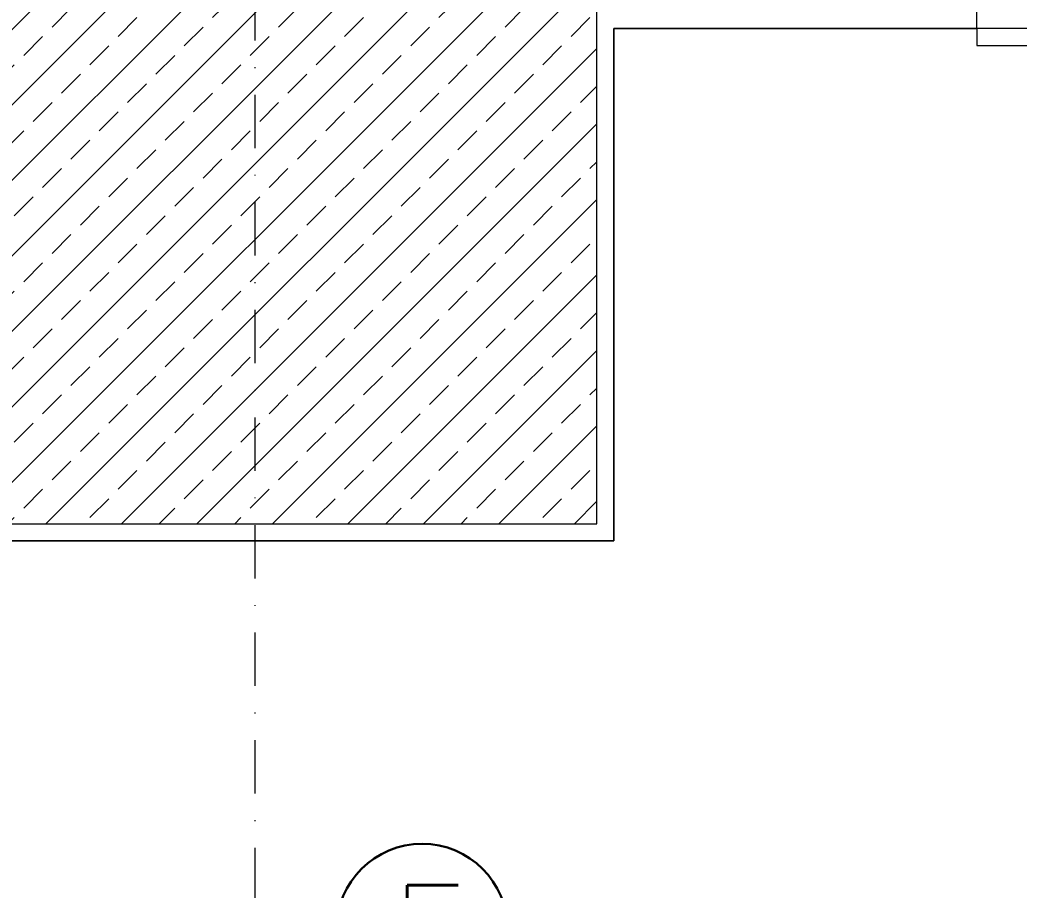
# Model space of a CAD drawing. Extents: x -1701 to 23780, y -363 to 7742.
# Drawn here: x 1895 to 2011.9, y 3762.1 to 3864 of the extents above; entities that cross this region are included whole.
import ezdxf

# ---------------------------------------------------------------- set-up
doc = ezdxf.new("R2010")
doc.units = 0
doc.header["$LTSCALE"] = 25
doc.header["$MEASUREMENT"] = 0
doc.linetypes.add('Audi$0$DASHDOT2', pattern=[0.5, 0.25, -0.125, 0, -0.125])
doc.layers.get('0').update_dxf_attribs({"color": 9, "lineweight": 9})
for name, color, linetype, lineweight in [('Audi$0$01', 8, 'Continuous', 9), ('Audi$0$06D', 8, 'Continuous', 9), ('Audi$0$09W', 8, 'Continuous', 9), ('Audi$0$10', 8, 'Continuous', 9), ('Audi$0$14', 8, 'Continuous', 9), ('Audi$0$24', 8, 'Audi$0$DASHDOT2', 9), ('Audi$0$35', 8, 'Continuous', 9), ('E-ACİL AYDINLATMA KİTİ', 7, 'Continuous', 30)]:
    doc.layers.add(name, color=color, linetype=linetype, lineweight=lineweight)
doc.styles.add('E-YAZI', font='txttw.shx')

# ---------------------------------------------------------------- blocks, each defined once
blk = doc.blocks.new('Audi$0$p-kolon_80x80')
at = {"layer": 'Audi$0$09W'}
h = blk.add_hatch(dxfattribs=at)
h.set_pattern_fill('ANSI33', color=256, scale=25, style=0)
h.set_pattern_definition([(45, (-1222.5, -385), (-4.419417, 4.419417), []), (45, (-1218.0806, -385), (-4.419417, 4.419417), [3.125, -1.5625])])
h.paths.add_polyline_path([(-40, -40), (40, -40), (40, 40), (-40, 40)])
blk.add_lwpolyline([(-40, -40), (40, -40), (40, 40), (-40, 40)], close=True)
blk = doc.blocks.new('Audi$0$P-AKS_AUDI')
at = {"layer": 'Audi$0$24'}
blk.add_lwpolyline([(-2800, -2590), (-2800, 1250)], dxfattribs=at)
blk = doc.blocks.new('Audi$0$fsdfsfsfsfd')
at = {"layer": 'Audi$0$06D', "elevation": 0}
blk.add_lwpolyline([(52591.75, -74474.98), (52589.75, -74474.98), (52589.75, -74595.98), (52591.75, -74595.98)], dxfattribs=at)
blk = doc.blocks.new('Audi$0$p-zemin kat')
at = {"layer": 'Audi$0$14'}
blk.add_lwpolyline([(1753, 3879.3), (1753, 3863), (1880.5, 3863), (1880.5, 3803), (1964.5, 3803), (1964.5, 3863), (2007, 3863), (2007, 3879.3)], dxfattribs=at)
at = {"rotation": 90}
blk.add_blockref('Audi$0$fsdfsfsfsfd', (-72467.98, -48728.75), dxfattribs=at)
at = {"layer": 'Audi$0$01'}
blk.add_blockref('Audi$0$p-kolon_80x80', (1922.5, 3845), dxfattribs=at)
at = {"layer": 'Audi$0$24'}
blk.add_blockref('Audi$0$P-AKS_AUDI', (4722.5, 2785), dxfattribs=at)
blk = doc.blocks.new('Audi')
at = {"layer": 'Audi$0$35'}
blk.add_lwpolyline([(1184.5, 2827), (1964.5, 2827), (1964.5, 2827), (2200.5, 2827), (2200.5, 3863), (1964.5, 3863), (1964.5, 3803), (1880.5, 3803), (1880.5, 3863), (1264.5, 3863), (1264.5, 3803), (1184.5, 3803)], close=True, dxfattribs=at)
at = {"layer": 'Audi$0$10'}
blk.add_blockref('Audi$0$p-zemin kat', (0, 0), dxfattribs=at)
blk = doc.blocks.new('100_ACİL AYDINLATMA KİTİ')
at = {"layer": 'E-ACİL AYDINLATMA KİTİ', "color": 3}
blk.add_circle((0, 0), 1.251, dxfattribs=at)
at = {"layer": 'E-ACİL AYDINLATMA KİTİ', "color": 3, "style": 'E-YAZI'}
blk.add_text('E', height=1.34, dxfattribs=at).set_placement((-0.448, -0.694))

msp = doc.modelspace()

# ---------------------------------------------------------------- block references
at = {"color": 6}
msp.add_blockref('Audi', (0, 0), dxfattribs=at)
at = {"layer": 'E-ACİL AYDINLATMA KİTİ', "xscale": 8, "yscale": 8, "zscale": 8}
msp.add_blockref('100_ACİL AYDINLATMA KİTİ', (1942.04, 3757.51), dxfattribs=at)

doc.saveas('drawing.dxf')
